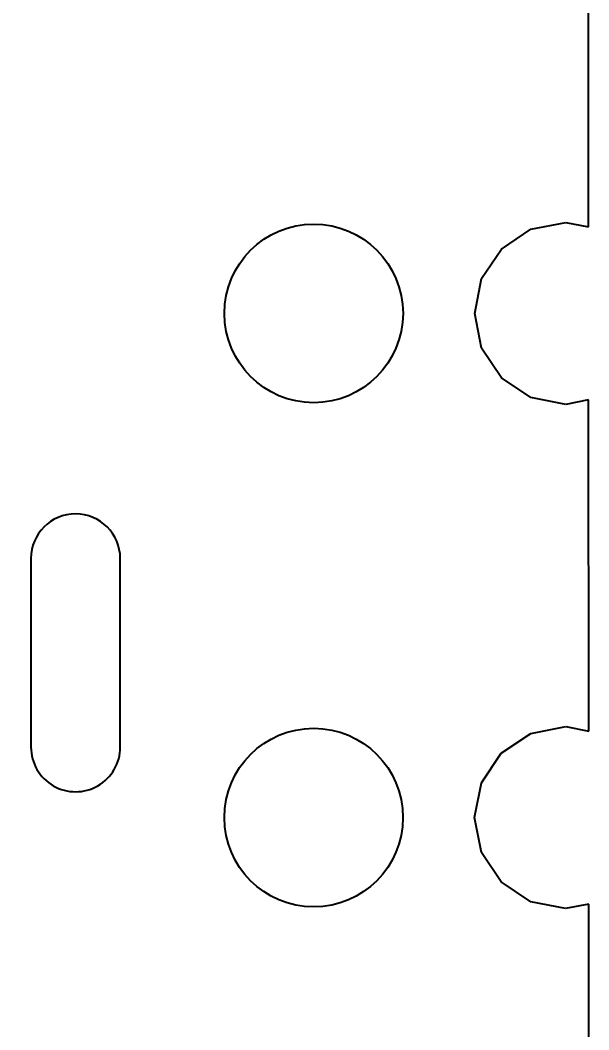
# Model space of a CAD drawing. Header units: inches. Extents: x -37.2 to 29.4, y -3.8 to 37.3.
# Drawn here: x -13.89 to -11.02, y 8.01 to 13.09 of the extents above; entities that cross this region are included whole.
import ezdxf

# ---------------------------------------------------------------- set-up
doc = ezdxf.new("R2010")
doc.units = ezdxf.units.IN
doc.header["$LTSCALE"] = 1.21
doc.header["$MEASUREMENT"] = 0
doc.header["$PDMODE"] = 3
doc.header["$PDSIZE"] = 0.3125
doc.layers.get('0').update_dxf_attribs({"linetype": 'CONTINUOUS'})
doc.layers.get('Defpoints').update_dxf_attribs({"linetype": 'CONTINUOUS'})
doc.layers.add('DIM', color=3, linetype='CONTINUOUS')
doc.styles.get("Standard").update_dxf_attribs({"font": 'txt', "width": 0.8})
doc.dimstyles.get("Standard").update_dxf_attribs({"dimtxt": 0.15625, "dimasz": 0.1875, "dimexe": 0.125, "dimexo": 0.0625, "dimgap": 0.09, "dimtad": 0, "dimtih": 1, "dimtoh": 1, "dimzin": 4, "dimdsep": 46, "dimtxsty": 'STANDARD', "dimblk": '_FILLED', "dimblk1": '_FILLED', "dimblk2": '_FILLED', "dimcen": 0.09, "dimazin": 1, "dimtp": 0.01, "dimtm": 0.01, "dimtfac": 1, "dimtofl": 0, "dimtmove": 0, "dimatfit": 3, "dimldrblk": '_FILLED', "dimfxl": 1, "dimtolj": 1, "dimtzin": 4, "dimarcsym": 0})

# ---------------------------------------------------------------- blocks, each defined once
blk = doc.blocks.new('_FILLED')
at = {"color": 0, "linetype": 'ByBlock'}
blk.add_solid([(0, 0), (-1, 0.1667), (-1, -0.1667)], dxfattribs=at)
blk = doc.blocks.new('*D5')
at = {"layer": 'Defpoints', "color": 0}
for p in [(-36.4962, 28.4485), (-28.0296, 28.4485), (-12.0218, 0.4472)]:
    blk.add_point(p, dxfattribs=at)
at = {"layer": 'DIM', "color": 0, "lineweight": -2}
for p, q in [((-28.0921, 28.4485), (-36.6212, 28.4485)), ((-36.4962, 27.4485), (-36.4962, 16.0045)), ((-36.4962, 1.4472), (-36.4962, 12.8912)), ((-12.0843, 0.4472), (-36.6212, 0.4472))]:
    blk.add_line(p, q, dxfattribs=at)
for p, rotation in [((-36.4962, 28.4485), 90), ((-36.4962, 0.4472), 270)]:
    blk.add_blockref('_FILLED', p, dxfattribs=dict(at, rotation=rotation))
at = {"layer": 'DIM', "color": 0, "insert": (-36.4962, 14.4478), "char_height": 1, "attachment_point": 5, "rotation": 90}
blk.add_mtext('\\A1;28.00', dxfattribs=at)

msp = doc.modelspace()

# ---------------------------------------------------------------- linework, layer by layer
at = {"color": 7, "linetype": 'Continuous'}
for p, q in [((-11.0258, 12.053), (-11.0262, 13.7211)), ((-11.3165, 12.041), (-11.1409, 12.0759)), ((-11.1409, 12.0759), (-11.0258, 12.053)), ((-11.4654, 11.9416), (-11.3165, 12.041)), ((-11.5648, 11.7927), (-11.4654, 11.9416)), ((-11.5998, 11.6172), (-11.5648, 11.7927)), ((-11.5649, 11.4416), (-11.5998, 11.6172)), ((-11.4654, 11.2927), (-11.5649, 11.4416)), ((-11.3166, 11.1933), (-11.4654, 11.2927)), ((-11.141, 11.1583), (-11.3166, 11.1933)), ((-11.0256, 11.1813), (-11.141, 11.1583)), ((-11.0252, 9.5129), (-11.0256, 11.1813)), ((-13.836, 10.3823), (-13.8361, 9.4323)), ((-13.3861, 9.4323), (-13.3861, 10.3823)), ((-11.3167, 9.501), (-11.1411, 9.5359)), ((-11.1411, 9.5359), (-11.0252, 9.5129)), ((-11.4656, 9.4016), (-11.3167, 9.501)), ((-11.565, 9.2527), (-11.4656, 9.4016)), ((-11.6, 9.0772), (-11.565, 9.2527)), ((-11.5651, 8.9016), (-11.6, 9.0772)), ((-11.4656, 8.7527), (-11.5651, 8.9016)), ((-11.3168, 8.6533), (-11.4656, 8.7527)), ((-11.1412, 8.6183), (-11.3168, 8.6533)), ((-11.0249, 8.6414), (-11.1412, 8.6183)), ((-11.0245, 6.9727), (-11.0249, 8.6414))]:
    msp.add_line(p, q, dxfattribs=at)
for centre in [(-12.411, 11.6172), (-12.4112, 9.0772)]:
    msp.add_circle(centre, 0.45, dxfattribs=at)
for centre, start, end in [((-13.6111, 10.3823), 359.9955, 179.9955), ((-13.6111, 9.4323), 179.9955, 359.9955)]:
    msp.add_arc(centre, 0.225, start, end, dxfattribs=at)

# ---------------------------------------------------------------- dimensions: what is measured, and where the dimension line sits
at = {"layer": 'DIM'}
dim = msp.add_linear_dim(base=(-36.4962, 28.4485), p1=(-12.0218, 0.4472), p2=(-28.0296, 28.4485), angle=90, dimstyle='STANDARD', override={"dimtxt": 1, "dimasz": 1, "dimtih": 0, "dimtoh": 0, "dimzin": 0, "dimcen": 0.198, "dimadec": 0, "dimazin": 0, "dimtp": 0, "dimtm": 0, "dimtdec": 4, "dimtzin": 0}, dxfattribs=at)
dim.commit()
dim.dimension.update_dxf_attribs({"geometry": '*D5', "text_midpoint": (-36.4962, 14.4478)})

doc.saveas('drawing.dxf')
